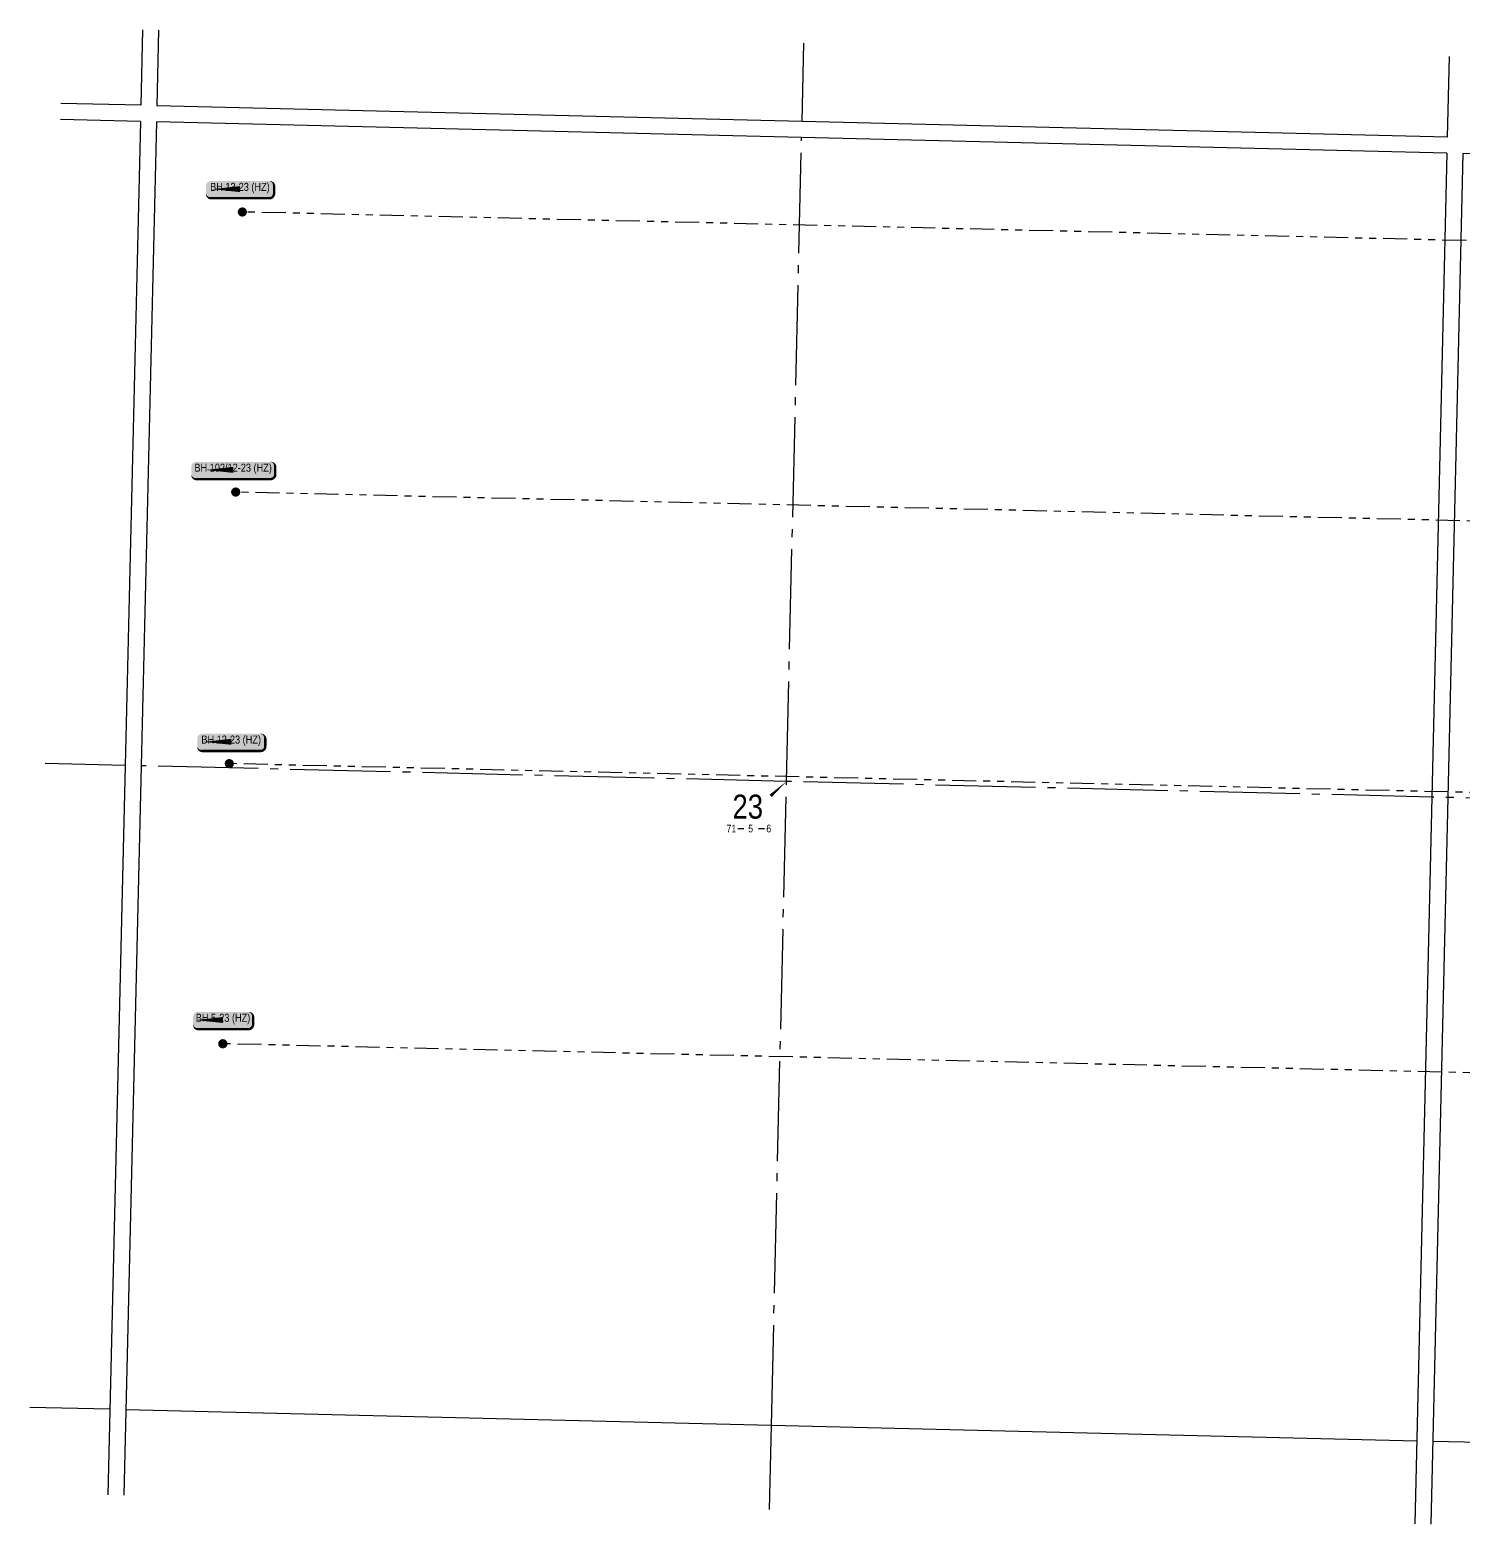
# Model space of a CAD drawing. Extents: x 391969 to 411203, y 6106388 to 6118279.
# Drawn here: x 393688 to 395479, y 6113286 to 6115152 of the extents above; entities that cross this region are included whole.
import ezdxf
from ezdxf.enums import TextEntityAlignment as Align

# ---------------------------------------------------------------- set-up
doc = ezdxf.new("R2010")
doc.units = 0
doc.header["$LTSCALE"] = 5
doc.linetypes.add('foc-DRILLPATH', pattern=[14.75, 6, -1.75, 1.75, -1.75, 1.75, -1.75])
doc.linetypes.add('foc-QUARTERLINE', pattern=[33, 25, -3, 2, -3])
for name, color, linetype in [('10', 1, 'Continuous'), ('9', 3, 'Continuous'), ('CG-NOTES', 7, 'Continuous'), ('L-MON', 1, 'Continuous'), ('L-SEC', 7, 'Continuous'), ('L-SECLBL', 7, 'Continuous'), ('L-SECQ', 8, 'foc-QUARTERLINE'), ('P-PDRILLPATH', 12, 'foc-DRILLPATH')]:
    doc.layers.add(name, color=color, linetype=linetype)
doc.styles.add('80', font='ARIALN.TTF', dxfattribs={"height": 10})
doc.styles.add('80L', font='ARIALN.TTF', dxfattribs={"height": 10})
doc.styles.add('SIMPLEX', font='ARIALN.TTF')

# ---------------------------------------------------------------- blocks, each defined once
blk = doc.blocks.new('L-SECLBL')
at = {"layer": '9', "color": 7}
for p, q in [((-5.1, -27.8), (-12.3, -27.8)), ((20.7, -27.8), (13.5, -27.8))]:
    blk.add_line(p, q, dxfattribs=at)
at = {"layer": '10', "color": 2, "style": 'SIMPLEX'}
blk.add_attdef('SEC', text='', height=30, dxfattribs=at).set_placement((0, 0), align=Align.MIDDLE)
at = {"layer": '10', "color": 5, "style": '80L'}
blk.add_attdef('TWP', text='', height=9.5, dxfattribs=at).set_placement((-14.4, -27.4), align=Align.MIDDLE_RIGHT)
blk.add_attdef('RGE', text='', height=9.5, dxfattribs=at).set_placement((3.6, -27.4), align=Align.MIDDLE_CENTER)
blk.add_attdef('MER', text='', height=9.5, dxfattribs=at).set_placement((23.2, -27.4), align=Align.MIDDLE_LEFT)
blk = doc.blocks.new('*U503')
h = blk.add_hatch(color=255)
edge = h.paths.add_edge_path()
edge.add_line((-31.5, -11.5), (31.5, -11.5))
edge.add_arc((31.5, -5.5), 6, 270, 360)
edge.add_line((37.5, -5.5), (37.5, 4))
edge.add_arc((31.5, 4), 6, 0, 90)
edge.add_line((31.5, 10), (-31.5, 10))
edge.add_arc((-31.5, 4), 6, 90, 180)
edge.add_line((-37.5, 4), (-37.5, -5.5))
edge.add_arc((-31.5, -5.5), 6, 180, 270)
at = {"color": 14, "flags": 128}
blk.add_lwpolyline([(-31.5, -11.5, 3, 3, 0), (31.5, -11.5, 3, 3, 0.414214), (37.5, -5.5, 3, 3, 0), (37.5, 4, 3, 0, 0.414214), (31.5, 10, 0, 0, 0), (-31.5, 10, 0, 0, 0.414214), (-37.5, 4, 0, 0, 0), (-37.5, -5.5, 0, 3, 0.414214)], format="xyseb", close=True, dxfattribs=at)
blk.add_lwpolyline([(-34.3, -0.1, 0, 7.5, 0), (0, 0, 0, 0, 0)], format="xyseb", dxfattribs=at)
at = {"color": 14, "style": '80'}
blk.add_attdef('ENTER_TEXT_001', (-26.8, -4.9), '', height=10, dxfattribs=at)
blk = doc.blocks.new('plbh')
at = {"layer": 'L-MON'}
h = blk.add_hatch(color=255, dxfattribs=at)
h.dxf.hatch_style = 1
edge = h.paths.add_edge_path()
edge.add_arc((0, 0), 1.16, 0, 360)
h = blk.add_hatch(color=256, dxfattribs=at)
h.dxf.hatch_style = 1
h.paths.add_polyline_path([(-0.96, 0, 1), (0.96, 0, 1)])
h.paths.add_polyline_path([(0.91, 0, -1), (-0.91, 0, -1)], flags=16)
h.paths.add_polyline_path([(0.45, 0, -1), (-0.45, 0, -1)], flags=0)
h = blk.add_hatch(color=256, dxfattribs=at)
h.dxf.hatch_style = 1
h.paths.add_polyline_path([(-0.45, 0, 1), (0.45, 0, 1)])
h.paths.add_polyline_path([(0.4, 0, -1), (-0.4, 0, -1)], flags=16)
at = {"layer": 'L-MON', "color": 240}
for radius in [0.96, 0.91, 0.45, 0.4]:
    blk.add_circle((0, 0), radius, dxfattribs=at)
blk = doc.blocks.new('*U504')
h = blk.add_hatch(color=255)
edge = h.paths.add_edge_path()
edge.add_line((-36.5, -11.5), (36.5, -11.5))
edge.add_arc((36.5, -5.5), 6, 270, 360)
edge.add_line((42.5, -5.5), (42.5, 4))
edge.add_arc((36.5, 4), 6, 0, 90)
edge.add_line((36.5, 10), (-36.5, 10))
edge.add_arc((-36.5, 4), 6, 90, 180)
edge.add_line((-42.5, 4), (-42.5, -5.5))
edge.add_arc((-36.5, -5.5), 6, 180, 270)
at = {"color": 14, "flags": 128}
blk.add_lwpolyline([(-36.5, -11.5, 3, 3, 0), (36.5, -11.5, 3, 3, 0.414214), (42.5, -5.5, 3, 3, 0), (42.5, 4, 3, 0, 0.414214), (36.5, 10, 0, 0, 0), (-36.5, 10, 0, 0, 0.414214), (-42.5, 4, 0, 0, 0), (-42.5, -5.5, 0, 3, 0.414214)], format="xyseb", close=True, dxfattribs=at)
blk.add_lwpolyline([(-34.3, -0.1, 0, 7.5, 0), (0, 0, 0, 0, 0)], format="xyseb", dxfattribs=at)
at = {"color": 14, "style": '80'}
blk.add_attdef('ENTER_TEXT_001', (-26.8, -4.9), '', height=10, dxfattribs=at)
blk = doc.blocks.new('*U505')
h = blk.add_hatch(color=255)
edge = h.paths.add_edge_path()
edge.add_line((-46.5, -11.5), (46.5, -11.5))
edge.add_arc((46.5, -5.5), 6, 270, 360)
edge.add_line((52.5, -5.5), (52.5, 4))
edge.add_arc((46.5, 4), 6, 0, 90)
edge.add_line((46.5, 10), (-46.5, 10))
edge.add_arc((-46.5, 4), 6, 90, 180)
edge.add_line((-52.5, 4), (-52.5, -5.5))
edge.add_arc((-46.5, -5.5), 6, 180, 270)
at = {"color": 14, "flags": 128}
blk.add_lwpolyline([(-46.5, -11.5, 3, 3, 0), (46.5, -11.5, 3, 3, 0.414214), (52.5, -5.5, 3, 3, 0), (52.5, 4, 3, 0, 0.414214), (46.5, 10, 0, 0, 0), (-46.5, 10, 0, 0, 0.414214), (-52.5, 4, 0, 0, 0), (-52.5, -5.5, 0, 3, 0.414214)], format="xyseb", close=True, dxfattribs=at)
blk.add_lwpolyline([(-34.3, -0.1, 0, 7.5, 0), (0, 0, 0, 0, 0)], format="xyseb", dxfattribs=at)
at = {"color": 14, "style": '80'}
blk.add_attdef('ENTER_TEXT_001', (-26.8, -4.9), '', height=10, dxfattribs=at)

msp = doc.modelspace()

# ---------------------------------------------------------------- linework, layer by layer
at = {"layer": 'L-SEC'}
for p, q in [((393828.895, 6115151.887), (393826.665, 6115057.684)), ((393849, 6115151.48), (393846.769, 6115057.197)), ((395461.006, 6115118.839), (395458.651, 6115018.107)), ((393826.665, 6115057.684), (393726.732, 6115060.108)), ((393826.189, 6115037.581), (393726.256, 6115040.004)), ((394652.724, 6115037.652), (393846.769, 6115057.197)), ((393826.189, 6115037.581), (393807.156, 6114233.435)), ((393846.293, 6115037.093), (393827.259, 6114232.959)), ((394652.237, 6115017.548), (393846.293, 6115037.093)), ((395458.668, 6115018.107), (394652.724, 6115037.652)), ((395458.181, 6114998.004), (394652.237, 6115017.548)), ((395458.665, 6115018.107), (395458.662, 6115018.107)), ((395458.181, 6114998.004), (395439.382, 6114193.852)), ((395478.284, 6114997.522), (395459.486, 6114193.382)), ((396285.239, 6114978.188), (395478.284, 6114997.522)), ((393807.156, 6114233.435), (393785.592, 6113322.379)), ((393827.259, 6114232.959), (393805.696, 6113321.936)), ((395439.382, 6114193.852), (395418.167, 6113286.396)), ((395459.486, 6114193.382), (395438.272, 6113285.952)), ((393788.122, 6113429.289), (393688.189, 6113431.712)), ((395420.582, 6113389.7), (393808.226, 6113428.801)), ((397055.53, 6113350.513), (395440.686, 6113389.219))]:
    msp.add_line(p, q, dxfattribs=at)
at = {"layer": 'L-SECLBL', "flags": 128}
msp.add_lwpolyline([(394633.32, 6114213.4, 0, 3.999, 0), (394613.506, 6114195.367, 0, 0, 0)], format="xyseb", dxfattribs=at)
at = {"layer": 'L-SECQ'}
for p, q in [((394652.71, 6115037.652), (394655.003, 6115135.159)), ((394633.32, 6114213.4), (394652.237, 6115017.548)), ((393807.156, 6114233.435), (393707.222, 6114235.858)), ((394633.32, 6114213.4), (393827.259, 6114232.947)), ((394614.404, 6113409.251), (394633.32, 6114213.4)), ((395439.382, 6114193.852), (394633.32, 6114213.4)), ((396266.674, 6114174.027), (395439.382, 6114193.852)), ((394611.932, 6113304.166), (394614.404, 6113409.251))]:
    msp.add_line(p, q, dxfattribs=at)
at = {"layer": 'P-PDRILLPATH'}
for points in [[(399705.801, 6114226.811), (399242.76, 6114800.823), (393953.617, 6114924.499)], [(399705.636, 6114219.315), (399234.786, 6114451.045), (393945.339, 6114574.728)], [(399764.77, 6114180.513), (399441.567, 6114107.655), (393937.312, 6114235.606)], [(399764.605, 6114173.018), (399433.534, 6113757.878), (393929.236, 6113885.83)]]:
    msp.add_lwpolyline(points, dxfattribs=at)

# ---------------------------------------------------------------- block references
at = {"layer": 'CG-NOTES'}
ref = msp.add_blockref('*U504', (393950.725, 6114953.089), dxfattribs=dict(at, xscale=0.99962622, yscale=0.99962622, zscale=0.99962622))
ref.add_attrib('ENTER_TEXT_001', 'BH 13-23 (HZ)', (393913.352, 6114950.859), dxfattribs={"layer": '0', "color": 14, "height": 9.99626, "style": '80'})
ref = msp.add_blockref('*U505', (393942.262, 6114602.443), dxfattribs=dict(at, xscale=0.99962622, yscale=0.99962622, zscale=0.99962622))
ref.add_attrib('ENTER_TEXT_001', 'BH 102/12-23 (HZ)', (393893.743, 6114600.213), dxfattribs={"layer": '0', "color": 14, "height": 9.99626, "style": '80'})
ref = msp.add_blockref('*U504', (393939.8, 6114262.89), dxfattribs=dict(at, xscale=0.99962622, yscale=0.99962622, zscale=0.99962622))
ref.add_attrib('ENTER_TEXT_001', 'BH 12-23 (HZ)', (393902.426, 6114260.66), dxfattribs={"layer": '0', "color": 14, "height": 9.99626, "style": '80'})
ref = msp.add_blockref('*U503', (393929.597, 6113915.489), dxfattribs=dict(at, xscale=0.99962622, yscale=0.99962622, zscale=0.99962622))
ref.add_attrib('ENTER_TEXT_001', 'BH 5-23 (HZ)', (393895.408, 6113913.26), dxfattribs={"layer": '0', "color": 14, "height": 9.99626, "style": '80'})
at = {"layer": 'L-MON', "xscale": 4.998131099999982, "yscale": 4.998131099999982, "zscale": 4.998131099999982}
for p in [(393953.617, 6114924.499), (393945.339, 6114574.728), (393937.312, 6114235.606), (393929.236, 6113885.83)]:
    msp.add_blockref('plbh', p, dxfattribs=at)
at = {"layer": 'L-SECLBL', "xscale": 0.99962622, "yscale": 0.99962622, "zscale": 0.99962622}
msp.add_blockref('L-SECLBL', (394584.942, 6114181.935), dxfattribs=at).add_auto_attribs({'SEC': '23', 'TWP': '71', 'RGE': '5', 'MER': '6'})

doc.saveas('drawing.dxf')
